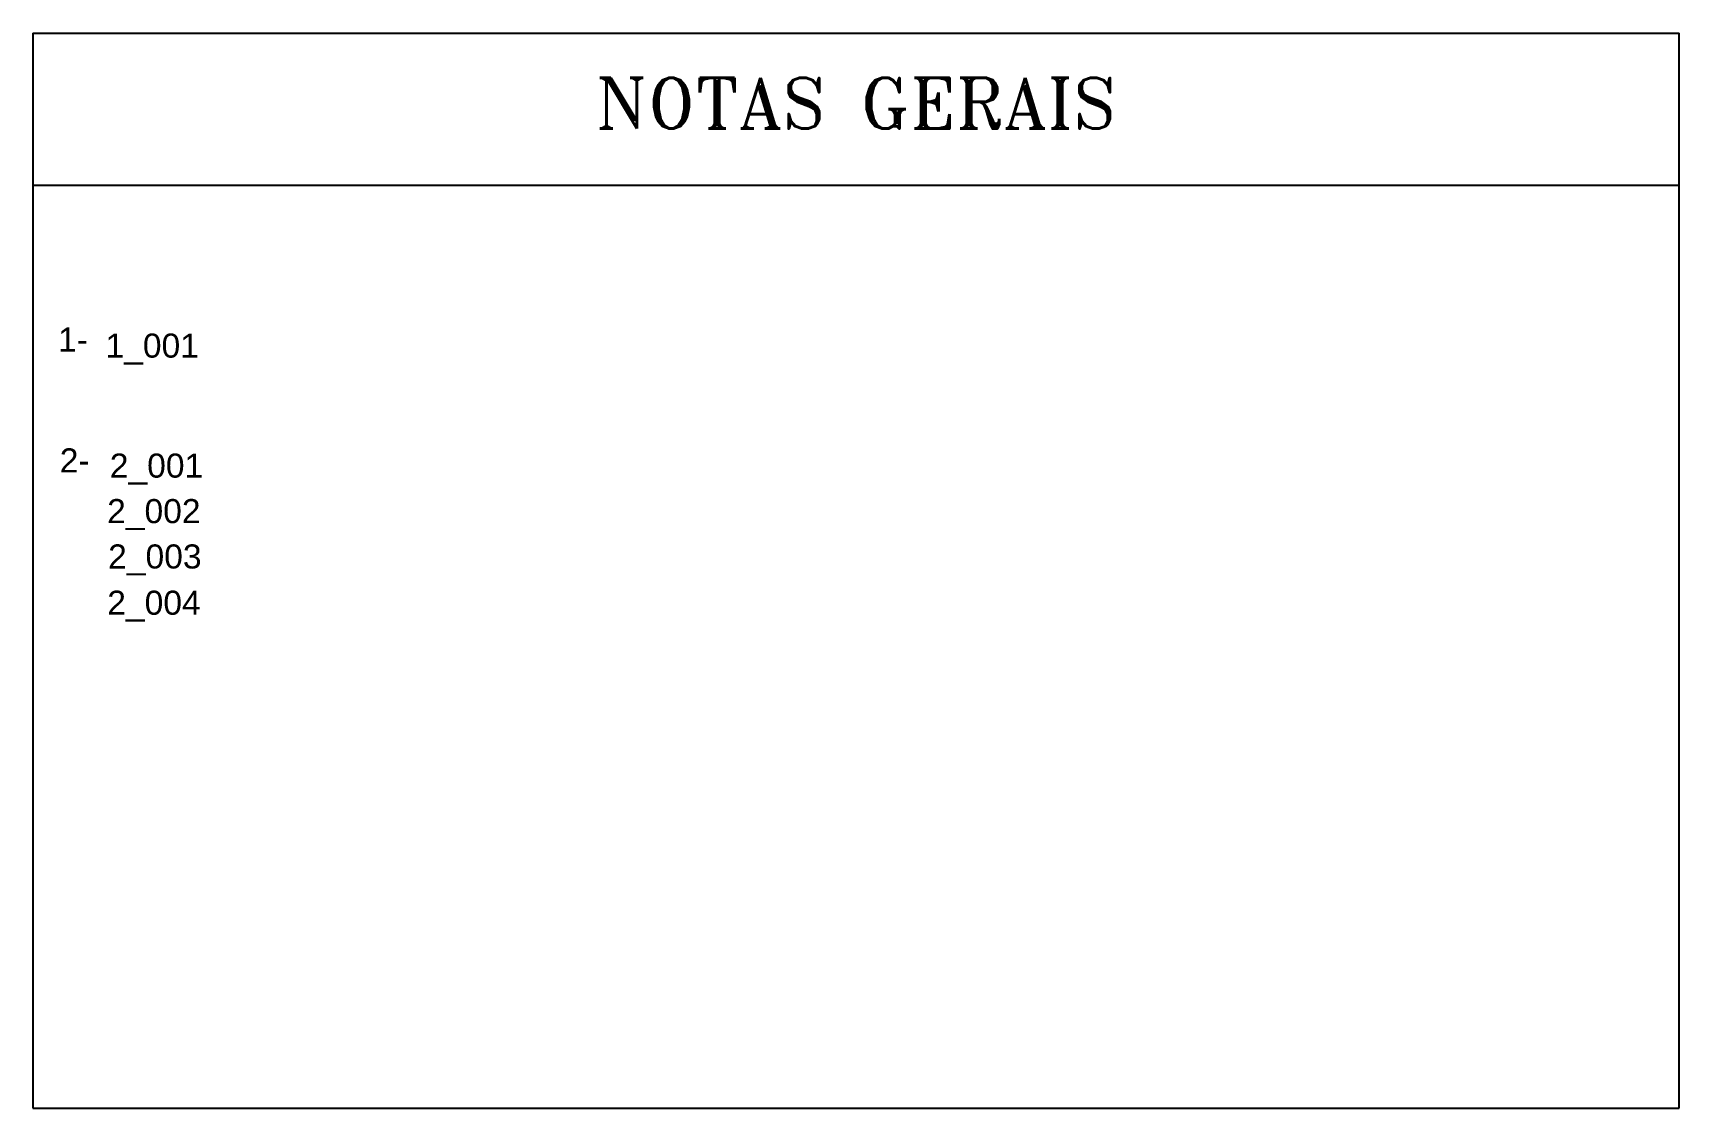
# Model space of a CAD drawing. Extents: x -130 to 0, y 0 to 85.
import ezdxf
from ezdxf.enums import TextEntityAlignment as Align

# ---------------------------------------------------------------- set-up
doc = ezdxf.new("R2010")
doc.units = 0
doc.styles.add('ROMANT', font='romant', dxfattribs={"height": 0.2})
doc.styles.get("Standard").update_dxf_attribs({"font": 'arial.ttf'})

msp = doc.modelspace()

# ---------------------------------------------------------------- linework, layer by layer
at = {"color": 7, "linetype": 'Continuous'}
for p, q in [((-130, 84.84), (0, 84.84)), ((-130, 72.84), (0, 72.84)), ((-130, 0), (0, 0))]:
    msp.add_line(p, q, dxfattribs=at)
at = {"color": 7}
for points in [[(-130, 84.84), (-130, 0)], [(0, 0), (0, 84.84)]]:
    msp.add_lwpolyline(points, dxfattribs=at)

# ---------------------------------------------------------------- texts
at = {"color": 8, "linetype": 'Continuous', "style": 'ROMANT'}
msp.add_text('NOTAS GERAIS', height=4, dxfattribs=at).set_placement((-65, 77.3), align=Align.CENTER)
at = {"color": 5, "linetype": 'Continuous'}
for s, p in [('1- ', (-128.02, 59.7)), ('2- ', (-127.88, 50.16))]:
    msp.add_text(s, height=1.9, dxfattribs=at).set_placement(p)
at = {"color": 5}
for tag, p, s in [('1_001', (-124.27, 59.22), 'DIMENSÕES E ELEVAÇÕES EM METROS, SALVO ONDE INDICADO EM CONTRÁRIO'), ('2_001', (-123.93, 49.75), 'AS INFORMAÇÕES CONTIDAS NESTE DESENHO REFERENTES A INSTALAÇÕES'), ('2_002', (-124.14, 46.16), 'ENTERRADAS DE TERCEIROS (CAERN, COSERN E TELEMAR) SÃO ORIENTATIVAS.'), ('2_003', (-124.06, 42.58), 'CABENDO A EMPRESA EXECUTANTE CERTIFICAR-SE DAS INSTALAÇÕES EFETIVA-'), ('2_004', (-124.13, 38.93), 'MENTE EXISTENTES ATRAVÉS DE PROSPECÇÕES ANTES DO INICIO DA OBRA.')]:
    msp.add_attdef(tag, p, s, height=1.9, dxfattribs=at)

doc.saveas('drawing.dxf')
